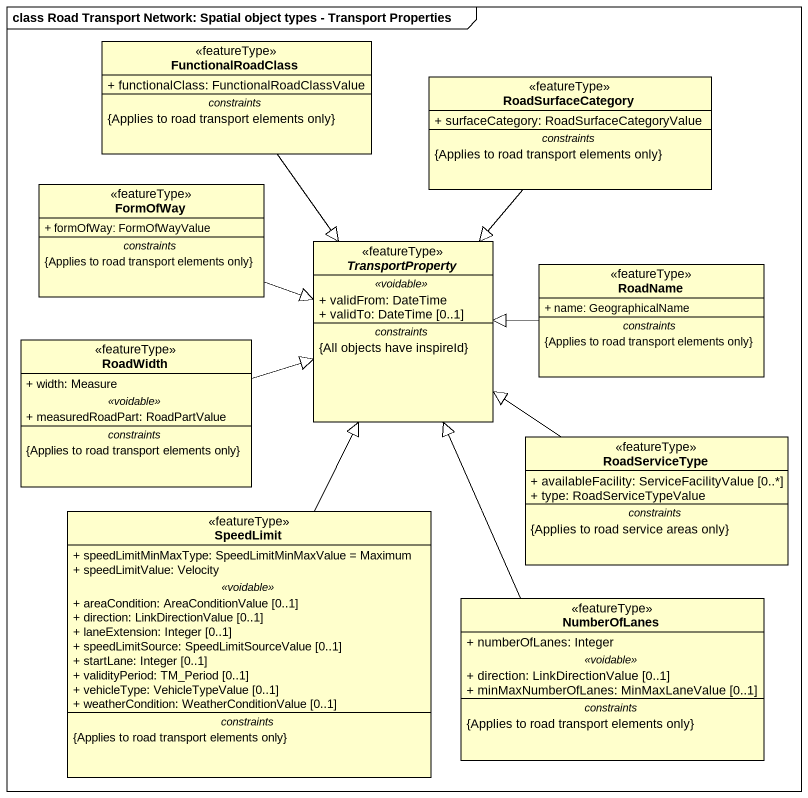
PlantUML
@startuml
mainframe class Road Transport Network: Spatial object types - Transport Properties
hide circle
hide empty members
skinparam classAttributeIconSize 0
class FunctionalRoadClass <<featureType>> {
  + functionalClass: FunctionalRoadClassValue
  -- constraints --
  {Applies to road transport elements only}
}
class RoadSurfaceCategory <<featureType>> {
  + surfaceCategory: RoadSurfaceCategoryValue
  -- constraints --
  {Applies to road transport elements only}
}
class FormOfWay <<featureType>> {
  + formOfWay: FormOfWayValue
  -- constraints --
  {Applies to road transport elements only}
}
abstract class TransportProperty <<featureType>> {
  .. <<voidable>> ..
  + validFrom: DateTime
  + validTo: DateTime [0..1]
  -- constraints --
  {All objects have inspireId}
}
class RoadName <<featureType>> {
  + name: GeographicalName
  -- constraints --
  {Applies to road transport elements only}
}
class RoadWidth <<featureType>> {
  + width: Measure
  .. <<voidable>> ..
  + measuredRoadPart: RoadPartValue
  -- constraints --
  {Applies to road transport elements only}
}
class RoadServiceType <<featureType>> {
  + availableFacility: ServiceFacilityValue [0..*]
  + type: RoadServiceTypeValue
  -- constraints --
  {Applies to road service areas only}
}
class SpeedLimit <<featureType>> {
  + speedLimitMinMaxType: SpeedLimitMinMaxValue = Maximum
  + speedLimitValue: Velocity
  .. <<voidable>> ..
  + areaCondition: AreaConditionValue [0..1]
  + direction: LinkDirectionValue [0..1]
  + laneExtension: Integer [0..1]
  + speedLimitSource: SpeedLimitSourceValue [0..1]
  + startLane: Integer [0..1]
  + validityPeriod: TM_Period [0..1]
  + vehicleType: VehicleTypeValue [0..1]
  + weatherCondition: WeatherConditionValue [0..1]
  -- constraints --
  {Applies to road transport elements only}
}
class NumberOfLanes <<featureType>> {
  + numberOfLanes: Integer
  .. <<voidable>> ..
  + direction: LinkDirectionValue [0..1]
  + minMaxNumberOfLanes: MinMaxLaneValue [0..1]
  -- constraints --
  {Applies to road transport elements only}
}
FunctionalRoadClass --|> TransportProperty
RoadSurfaceCategory --|> TransportProperty
FormOfWay -right-|> TransportProperty
RoadName -left-|> TransportProperty
RoadWidth -right-|> TransportProperty
RoadServiceType -up-|> TransportProperty
SpeedLimit -up-|> TransportProperty
NumberOfLanes -up-|> TransportProperty
@enduml
